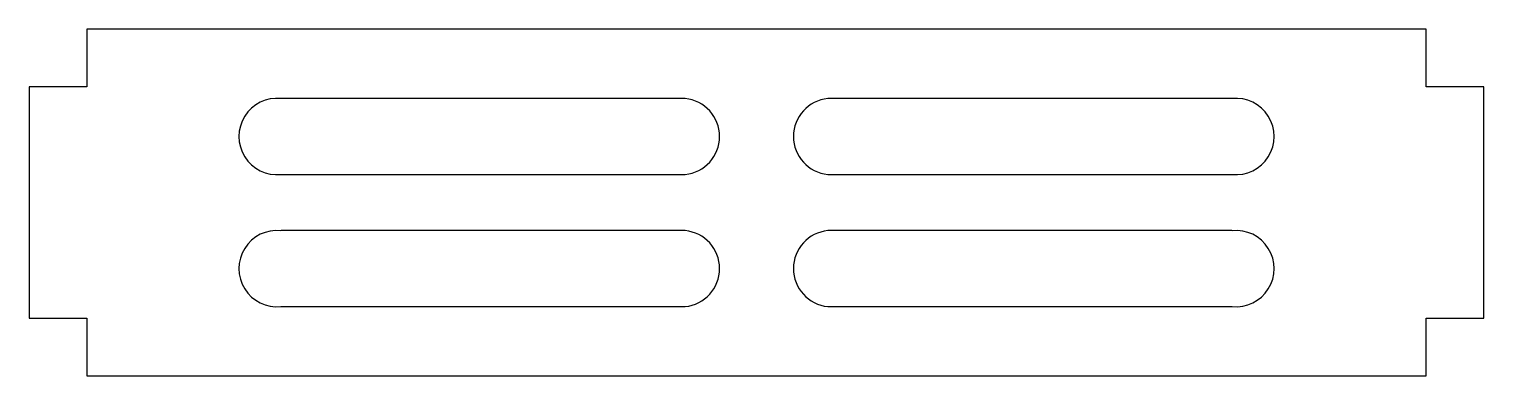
# Model space of a CAD drawing. Header units: millimetres. Extents: x -26 to 100, y -17 to 13.
import ezdxf

# ---------------------------------------------------------------- set-up
doc = ezdxf.new("R2010")
doc.units = ezdxf.units.MM

msp = doc.modelspace()

# ---------------------------------------------------------------- linework, layer by layer
at = {"color": 7, "linetype": 'Continuous', "lineweight": 25}
for p, q in [((-20.91, 13.31), (-20.91, 8.31)), ((95.09, 13.31), (-20.91, 13.31)), ((95.09, 8.31), (95.09, 13.31)), ((-25.91, 8.31), (-25.91, -11.69)), ((-20.91, 8.31), (-25.91, 8.31)), ((100.09, 8.31), (95.09, 8.31)), ((100.09, -11.69), (100.09, 8.31)), ((30.91, 7.31), (-4.09, 7.31)), ((78.27, 7.31), (43.27, 7.31)), ((-4.09, 0.74), (30.91, 0.74)), ((43.27, 0.74), (78.27, 0.74)), ((30.91, -4.12), (-4.09, -4.12)), ((78.27, -4.12), (43.27, -4.12)), ((-4.09, -10.69), (30.91, -10.69)), ((43.27, -10.69), (78.27, -10.69)), ((-25.91, -11.69), (-20.91, -11.69)), ((-20.91, -11.69), (-20.91, -16.69)), ((95.09, -11.69), (100.09, -11.69)), ((95.09, -16.69), (95.09, -11.69)), ((-20.91, -16.69), (95.09, -16.69))]:
    msp.add_line(p, q, dxfattribs=at)
for centre, start, end in [((-4.44, 4.02), 83.991, 276.009), ((30.59, 4.02), 275.5401, 84.4599), ((43.59, 4.02), 95.5401, 264.4599), ((78.62, 4.02), 263.991, 96.009), ((-4.44, -7.41), 83.991, 276.009), ((30.59, -7.41), 275.5401, 84.4599), ((43.59, -7.41), 95.5401, 264.4599), ((78.62, -7.41), 263.991, 96.009)]:
    msp.add_arc(centre, 3.3, start, end, dxfattribs=at)

doc.saveas('drawing.dxf')
